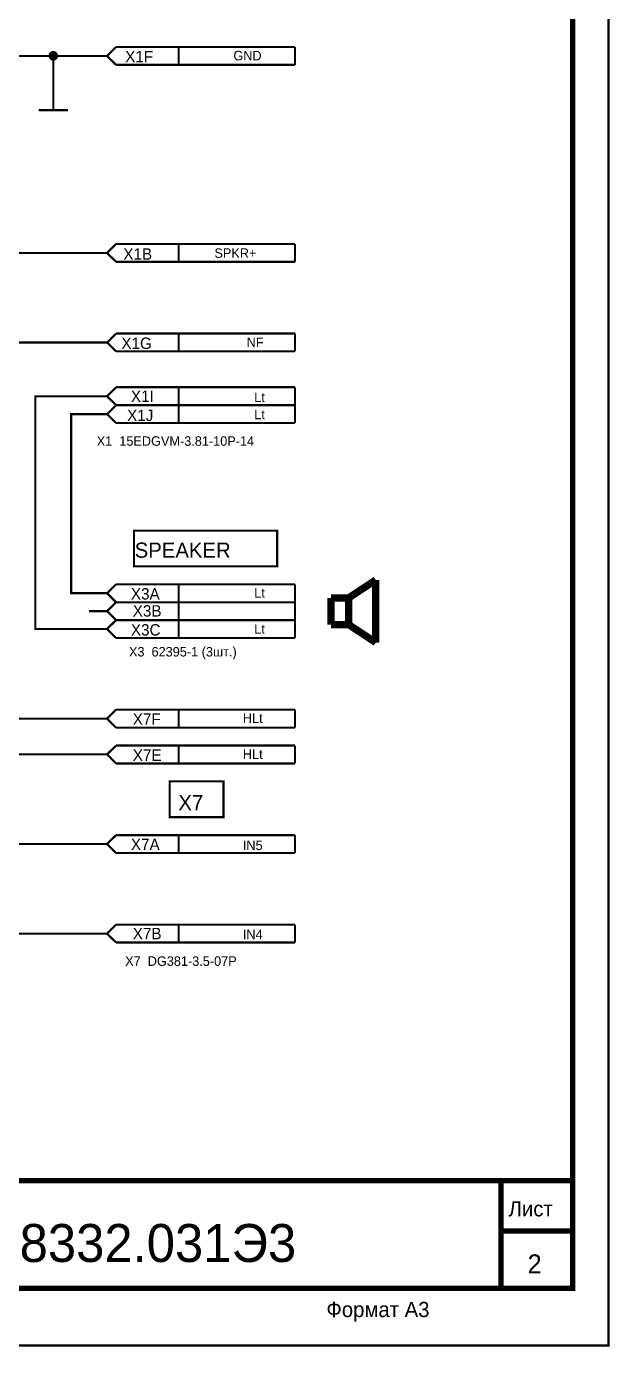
# Model space of a CAD drawing. Header units: millimetres. Extents: x 0 to 420, y 0 to 297.
# Drawn here: x 338.7 to 420.1, y -0.1 to 184.1 of the extents above; entities that cross this region are included whole.
import ezdxf

# ---------------------------------------------------------------- set-up
doc = ezdxf.new("R2010")
doc.units = ezdxf.units.MM
doc.layers.add('Sheet', color=255, linetype='Continuous')

msp = doc.modelspace()

# ---------------------------------------------------------------- linework, layer by layer
at = {"layer": 'Sheet'}
for points, const_width in [([(0.1, 297), (419.9, 297), (419.9, 0), (0.1, 0), (0.1, 297)], 0.3), ([(0.1, 297), (419.9, 297), (419.9, 0), (0.1, 0), (0.1, 297)], 0.3), ([(0.1, 297), (0.1, 0), (419.9, 0), (419.9, 297), (0.1, 297), (0.1, 297)], 0.0991), ([(0.1, 297), (0.1, 0), (419.9, 0), (419.9, 297), (0.1, 297), (0.1, 297)], 0.0991), ([(20.09, 292), (414.92, 292), (414.92, 8), (20.09, 8), (20.09, 292)], 0.749), ([(353.7, 113.74), (373.67, 113.74), (373.67, 108.74), (353.7, 108.74), (353.7, 113.74)], 0.3), ([(353.7, 113.74), (353.7, 108.74), (373.67, 108.74), (373.67, 113.74), (353.7, 113.74), (353.7, 113.74)], 0.0991), ([(358.69, 78.74), (366.18, 78.74), (366.18, 73.74), (358.69, 73.74), (358.69, 78.74)], 0.3), ([(358.69, 78.74), (358.69, 73.74), (366.18, 73.74), (366.18, 78.74), (358.69, 78.74), (358.69, 78.74)], 0.0991), ([(229.99, 23), (414.92, 23), (414.92, 8), (229.99, 8), (229.99, 23)], 0.749)]:
    msp.add_lwpolyline(points, close=True, dxfattribs=dict(at, const_width=const_width))
for points, const_width in [([(341.95, 179.99), (341.95, 180.03), (341.95, 180.04), (341.95, 180.08), (341.96, 180.09), (341.96, 180.13), (341.96, 180.14), (341.98, 180.18), (341.98, 180.19), (341.99, 180.21), (342.01, 180.24), (342.01, 180.26), (342.03, 180.28), (342.04, 180.29), (342.06, 180.33), (342.08, 180.34), (342.09, 180.36), (342.11, 180.38), (342.13, 180.39), (342.14, 180.41), (342.16, 180.43), (342.18, 180.43), (342.21, 180.44), (342.23, 180.46), (342.24, 180.48), (342.28, 180.48), (342.29, 180.49), (342.31, 180.49), (342.34, 180.49), (342.36, 180.51), (342.39, 180.51), (342.41, 180.51), (342.44, 180.51)], 0.3), ([(341.95, 179.99), (341.95, 180.03), (341.95, 180.04), (341.95, 180.08), (341.96, 180.09), (341.96, 180.13), (341.96, 180.14), (341.98, 180.18), (341.98, 180.19), (341.99, 180.21), (342.01, 180.24), (342.01, 180.26), (342.03, 180.28), (342.04, 180.29), (342.06, 180.33), (342.08, 180.34), (342.09, 180.36), (342.11, 180.38), (342.13, 180.39), (342.14, 180.41), (342.16, 180.43), (342.18, 180.43), (342.21, 180.44), (342.23, 180.46), (342.24, 180.48), (342.28, 180.48), (342.29, 180.49), (342.31, 180.49), (342.34, 180.49), (342.36, 180.51), (342.39, 180.51), (342.41, 180.51), (342.44, 180.51)], 0.3), ([(341.95, 179.99), (341.95, 180.03), (341.95, 180.04), (341.95, 180.08), (341.96, 180.09), (341.96, 180.13), (341.96, 180.14), (341.98, 180.18), (341.98, 180.19), (341.99, 180.21), (342.01, 180.24), (342.01, 180.26), (342.03, 180.28), (342.04, 180.29), (342.06, 180.33), (342.08, 180.34), (342.09, 180.36), (342.11, 180.38), (342.13, 180.39), (342.14, 180.41), (342.16, 180.43), (342.18, 180.43), (342.21, 180.44), (342.23, 180.46), (342.24, 180.48), (342.28, 180.48), (342.29, 180.49), (342.31, 180.49), (342.34, 180.49), (342.36, 180.51), (342.39, 180.51), (342.41, 180.51), (342.44, 180.51)], 0.3), ([(341.95, 179.99), (341.95, 180.03), (341.95, 180.04), (341.95, 180.08), (341.96, 180.09), (341.96, 180.13), (341.96, 180.14), (341.98, 180.18), (341.98, 180.19), (341.99, 180.21), (342.01, 180.24), (342.01, 180.26), (342.03, 180.28), (342.04, 180.29), (342.06, 180.33), (342.08, 180.34), (342.09, 180.36), (342.11, 180.38), (342.13, 180.39), (342.14, 180.41), (342.16, 180.43), (342.18, 180.43), (342.21, 180.44), (342.23, 180.46), (342.24, 180.48), (342.28, 180.48), (342.29, 180.49), (342.31, 180.49), (342.34, 180.49), (342.36, 180.51), (342.39, 180.51), (342.41, 180.51), (342.44, 180.51)], 0.3), ([(342.44, 180.51), (342.44, 180.51)], 0.3), ([(342.44, 180.51), (342.47, 180.51), (342.49, 180.51), (342.52, 180.51), (342.54, 180.49), (342.57, 180.49), (342.59, 180.49), (342.62, 180.48), (342.64, 180.48), (342.66, 180.46), (342.69, 180.44), (342.71, 180.43), (342.72, 180.43), (342.74, 180.41), (342.77, 180.39), (342.79, 180.38), (342.81, 180.36), (342.82, 180.34), (342.84, 180.33), (342.86, 180.29), (342.87, 180.28), (342.87, 180.26), (342.89, 180.24), (342.91, 180.21), (342.92, 180.19), (342.92, 180.18), (342.94, 180.14), (342.94, 180.13), (342.94, 180.09), (342.95, 180.08), (342.95, 180.04), (342.95, 180.03), (342.95, 179.99)], 0.3), ([(342.44, 180.51), (342.44, 180.51)], 0.3), ([(342.44, 180.51), (342.47, 180.51), (342.49, 180.51), (342.52, 180.51), (342.54, 180.49), (342.57, 180.49), (342.59, 180.49), (342.62, 180.48), (342.64, 180.48), (342.66, 180.46), (342.69, 180.44), (342.71, 180.43), (342.72, 180.43), (342.74, 180.41), (342.77, 180.39), (342.79, 180.38), (342.81, 180.36), (342.82, 180.34), (342.84, 180.33), (342.86, 180.29), (342.87, 180.28), (342.87, 180.26), (342.89, 180.24), (342.91, 180.21), (342.92, 180.19), (342.92, 180.18), (342.94, 180.14), (342.94, 180.13), (342.94, 180.09), (342.95, 180.08), (342.95, 180.04), (342.95, 180.03), (342.95, 179.99)], 0.3), ([(342.44, 180.51), (342.44, 180.51)], 0.3), ([(342.44, 180.51), (342.47, 180.51), (342.49, 180.51), (342.52, 180.51), (342.54, 180.49), (342.57, 180.49), (342.59, 180.49), (342.62, 180.48), (342.64, 180.48), (342.66, 180.46), (342.69, 180.44), (342.71, 180.43), (342.72, 180.43), (342.74, 180.41), (342.77, 180.39), (342.79, 180.38), (342.81, 180.36), (342.82, 180.34), (342.84, 180.33), (342.86, 180.29), (342.87, 180.28), (342.87, 180.26), (342.89, 180.24), (342.91, 180.21), (342.92, 180.19), (342.92, 180.18), (342.94, 180.14), (342.94, 180.13), (342.94, 180.09), (342.95, 180.08), (342.95, 180.04), (342.95, 180.03), (342.95, 179.99)], 0.3), ([(342.44, 180.51), (342.44, 180.51)], 0.3), ([(342.44, 180.51), (342.47, 180.51), (342.49, 180.51), (342.52, 180.51), (342.54, 180.49), (342.57, 180.49), (342.59, 180.49), (342.62, 180.48), (342.64, 180.48), (342.66, 180.46), (342.69, 180.44), (342.71, 180.43), (342.72, 180.43), (342.74, 180.41), (342.77, 180.39), (342.79, 180.38), (342.81, 180.36), (342.82, 180.34), (342.84, 180.33), (342.86, 180.29), (342.87, 180.28), (342.87, 180.26), (342.89, 180.24), (342.91, 180.21), (342.92, 180.19), (342.92, 180.18), (342.94, 180.14), (342.94, 180.13), (342.94, 180.09), (342.95, 180.08), (342.95, 180.04), (342.95, 180.03), (342.95, 179.99)], 0.3), ([(349.94, 179.99), (351.2, 181.24)], 0.3), ([(351.2, 181.24), (376.17, 181.24)], 0.3), ([(359.94, 181.24), (359.94, 178.74)], 0.3), ([(376.17, 181.24), (376.17, 178.74)], 0.3), ([(342.44, 179.99), (337.44, 179.99)], 0.3), ([(342.44, 179.48), (342.41, 179.48), (342.39, 179.48), (342.36, 179.48), (342.34, 179.5), (342.31, 179.5), (342.29, 179.5), (342.28, 179.51), (342.24, 179.51), (342.23, 179.53), (342.21, 179.55), (342.18, 179.56), (342.16, 179.56), (342.14, 179.58), (342.13, 179.6), (342.11, 179.61), (342.09, 179.63), (342.08, 179.65), (342.06, 179.66), (342.04, 179.7), (342.03, 179.71), (342.01, 179.73), (342.01, 179.75), (341.99, 179.78), (341.98, 179.8), (341.98, 179.81), (341.96, 179.85), (341.96, 179.86), (341.96, 179.9), (341.95, 179.91), (341.95, 179.95), (341.95, 179.96), (341.95, 179.99)], 0.3), ([(341.95, 179.99), (341.95, 179.99)], 0.3), ([(342.44, 179.48), (342.41, 179.48), (342.39, 179.48), (342.36, 179.48), (342.34, 179.5), (342.31, 179.5), (342.29, 179.5), (342.28, 179.51), (342.24, 179.51), (342.23, 179.53), (342.21, 179.55), (342.18, 179.56), (342.16, 179.56), (342.14, 179.58), (342.13, 179.6), (342.11, 179.61), (342.09, 179.63), (342.08, 179.65), (342.06, 179.66), (342.04, 179.7), (342.03, 179.71), (342.01, 179.73), (342.01, 179.75), (341.99, 179.78), (341.98, 179.8), (341.98, 179.81), (341.96, 179.85), (341.96, 179.86), (341.96, 179.9), (341.95, 179.91), (341.95, 179.95), (341.95, 179.96), (341.95, 179.99)], 0.3), ([(341.95, 179.99), (341.95, 179.99)], 0.3), ([(342.44, 179.48), (342.41, 179.48), (342.39, 179.48), (342.36, 179.48), (342.34, 179.5), (342.31, 179.5), (342.29, 179.5), (342.28, 179.51), (342.24, 179.51), (342.23, 179.53), (342.21, 179.55), (342.18, 179.56), (342.16, 179.56), (342.14, 179.58), (342.13, 179.6), (342.11, 179.61), (342.09, 179.63), (342.08, 179.65), (342.06, 179.66), (342.04, 179.7), (342.03, 179.71), (342.01, 179.73), (342.01, 179.75), (341.99, 179.78), (341.98, 179.8), (341.98, 179.81), (341.96, 179.85), (341.96, 179.86), (341.96, 179.9), (341.95, 179.91), (341.95, 179.95), (341.95, 179.96), (341.95, 179.99)], 0.3), ([(341.95, 179.99), (341.95, 179.99)], 0.3), ([(342.44, 179.48), (342.41, 179.48), (342.39, 179.48), (342.36, 179.48), (342.34, 179.5), (342.31, 179.5), (342.29, 179.5), (342.28, 179.51), (342.24, 179.51), (342.23, 179.53), (342.21, 179.55), (342.18, 179.56), (342.16, 179.56), (342.14, 179.58), (342.13, 179.6), (342.11, 179.61), (342.09, 179.63), (342.08, 179.65), (342.06, 179.66), (342.04, 179.7), (342.03, 179.71), (342.01, 179.73), (342.01, 179.75), (341.99, 179.78), (341.98, 179.8), (341.98, 179.81), (341.96, 179.85), (341.96, 179.86), (341.96, 179.9), (341.95, 179.91), (341.95, 179.95), (341.95, 179.96), (341.95, 179.99)], 0.3), ([(341.95, 179.99), (341.95, 179.99)], 0.3), ([(341.95, 179.99), (341.95, 180.03), (341.95, 180.04), (341.95, 180.08), (341.96, 180.09), (341.96, 180.13), (341.96, 180.14), (341.98, 180.18), (341.98, 180.19), (341.99, 180.21), (342.01, 180.24), (342.01, 180.26), (342.03, 180.28), (342.04, 180.29), (342.06, 180.33), (342.08, 180.34), (342.09, 180.36), (342.11, 180.38), (342.13, 180.39), (342.14, 180.41), (342.16, 180.43), (342.18, 180.43), (342.21, 180.44), (342.23, 180.46), (342.24, 180.48), (342.28, 180.48), (342.29, 180.49), (342.31, 180.49), (342.34, 180.49), (342.36, 180.51), (342.39, 180.51), (342.41, 180.51), (342.44, 180.51)], 0.0991), ([(341.95, 179.99), (341.95, 180.03), (341.95, 180.04), (341.95, 180.08), (341.96, 180.09), (341.96, 180.13), (341.96, 180.14), (341.98, 180.18), (341.98, 180.19), (341.99, 180.21), (342.01, 180.24), (342.01, 180.26), (342.03, 180.28), (342.04, 180.29), (342.06, 180.33), (342.08, 180.34), (342.09, 180.36), (342.11, 180.38), (342.13, 180.39), (342.14, 180.41), (342.16, 180.43), (342.18, 180.43), (342.21, 180.44), (342.23, 180.46), (342.24, 180.48), (342.28, 180.48), (342.29, 180.49), (342.31, 180.49), (342.34, 180.49), (342.36, 180.51), (342.39, 180.51), (342.41, 180.51), (342.44, 180.51)], 0.0991), ([(341.95, 179.99), (341.95, 180.03), (341.95, 180.04), (341.95, 180.08), (341.96, 180.09), (341.96, 180.13), (341.96, 180.14), (341.98, 180.18), (341.98, 180.19), (341.99, 180.21), (342.01, 180.24), (342.01, 180.26), (342.03, 180.28), (342.04, 180.29), (342.06, 180.33), (342.08, 180.34), (342.09, 180.36), (342.11, 180.38), (342.13, 180.39), (342.14, 180.41), (342.16, 180.43), (342.18, 180.43), (342.21, 180.44), (342.23, 180.46), (342.24, 180.48), (342.28, 180.48), (342.29, 180.49), (342.31, 180.49), (342.34, 180.49), (342.36, 180.51), (342.39, 180.51), (342.41, 180.51), (342.44, 180.51)], 0.0991), ([(341.95, 179.99), (341.95, 180.03), (341.95, 180.04), (341.95, 180.08), (341.96, 180.09), (341.96, 180.13), (341.96, 180.14), (341.98, 180.18), (341.98, 180.19), (341.99, 180.21), (342.01, 180.24), (342.01, 180.26), (342.03, 180.28), (342.04, 180.29), (342.06, 180.33), (342.08, 180.34), (342.09, 180.36), (342.11, 180.38), (342.13, 180.39), (342.14, 180.41), (342.16, 180.43), (342.18, 180.43), (342.21, 180.44), (342.23, 180.46), (342.24, 180.48), (342.28, 180.48), (342.29, 180.49), (342.31, 180.49), (342.34, 180.49), (342.36, 180.51), (342.39, 180.51), (342.41, 180.51), (342.44, 180.51)], 0.0991), ([(342.44, 179.48), (342.41, 179.48), (342.39, 179.48), (342.36, 179.48), (342.34, 179.5), (342.31, 179.5), (342.29, 179.5), (342.28, 179.51), (342.24, 179.51), (342.23, 179.53), (342.21, 179.55), (342.18, 179.56), (342.16, 179.56), (342.14, 179.58), (342.13, 179.6), (342.11, 179.61), (342.09, 179.63), (342.08, 179.65), (342.06, 179.66), (342.04, 179.7), (342.03, 179.71), (342.01, 179.73), (342.01, 179.75), (341.99, 179.78), (341.98, 179.8), (341.98, 179.81), (341.96, 179.85), (341.96, 179.86), (341.96, 179.9), (341.95, 179.91), (341.95, 179.95), (341.95, 179.96), (341.95, 179.99)], 0.0991), ([(341.95, 179.99), (341.95, 179.99)], 0.0991), ([(342.44, 179.48), (342.41, 179.48), (342.39, 179.48), (342.36, 179.48), (342.34, 179.5), (342.31, 179.5), (342.29, 179.5), (342.28, 179.51), (342.24, 179.51), (342.23, 179.53), (342.21, 179.55), (342.18, 179.56), (342.16, 179.56), (342.14, 179.58), (342.13, 179.6), (342.11, 179.61), (342.09, 179.63), (342.08, 179.65), (342.06, 179.66), (342.04, 179.7), (342.03, 179.71), (342.01, 179.73), (342.01, 179.75), (341.99, 179.78), (341.98, 179.8), (341.98, 179.81), (341.96, 179.85), (341.96, 179.86), (341.96, 179.9), (341.95, 179.91), (341.95, 179.95), (341.95, 179.96), (341.95, 179.99)], 0.0991), ([(341.95, 179.99), (341.95, 179.99)], 0.0991), ([(342.44, 179.48), (342.41, 179.48), (342.39, 179.48), (342.36, 179.48), (342.34, 179.5), (342.31, 179.5), (342.29, 179.5), (342.28, 179.51), (342.24, 179.51), (342.23, 179.53), (342.21, 179.55), (342.18, 179.56), (342.16, 179.56), (342.14, 179.58), (342.13, 179.6), (342.11, 179.61), (342.09, 179.63), (342.08, 179.65), (342.06, 179.66), (342.04, 179.7), (342.03, 179.71), (342.01, 179.73), (342.01, 179.75), (341.99, 179.78), (341.98, 179.8), (341.98, 179.81), (341.96, 179.85), (341.96, 179.86), (341.96, 179.9), (341.95, 179.91), (341.95, 179.95), (341.95, 179.96), (341.95, 179.99)], 0.0991), ([(341.95, 179.99), (341.95, 179.99)], 0.0991), ([(342.44, 179.48), (342.41, 179.48), (342.39, 179.48), (342.36, 179.48), (342.34, 179.5), (342.31, 179.5), (342.29, 179.5), (342.28, 179.51), (342.24, 179.51), (342.23, 179.53), (342.21, 179.55), (342.18, 179.56), (342.16, 179.56), (342.14, 179.58), (342.13, 179.6), (342.11, 179.61), (342.09, 179.63), (342.08, 179.65), (342.06, 179.66), (342.04, 179.7), (342.03, 179.71), (342.01, 179.73), (342.01, 179.75), (341.99, 179.78), (341.98, 179.8), (341.98, 179.81), (341.96, 179.85), (341.96, 179.86), (341.96, 179.9), (341.95, 179.91), (341.95, 179.95), (341.95, 179.96), (341.95, 179.99)], 0.0991), ([(341.95, 179.99), (341.95, 179.99)], 0.0991), ([(347.44, 179.99), (342.44, 179.99), (342.44, 177.49)], 0.3), ([(342.95, 179.99), (342.95, 179.96), (342.95, 179.95), (342.95, 179.91), (342.94, 179.9), (342.94, 179.86), (342.94, 179.85), (342.92, 179.81), (342.92, 179.8), (342.91, 179.78), (342.89, 179.75), (342.87, 179.73), (342.87, 179.71), (342.86, 179.7), (342.84, 179.66), (342.82, 179.65), (342.81, 179.63), (342.79, 179.61), (342.77, 179.6), (342.74, 179.58), (342.72, 179.56), (342.71, 179.56), (342.69, 179.55), (342.66, 179.53), (342.64, 179.51), (342.62, 179.51), (342.59, 179.5), (342.57, 179.5), (342.54, 179.5), (342.52, 179.48), (342.49, 179.48), (342.47, 179.48), (342.44, 179.48)], 0.3), ([(342.95, 179.99), (342.95, 179.96), (342.95, 179.95), (342.95, 179.91), (342.94, 179.9), (342.94, 179.86), (342.94, 179.85), (342.92, 179.81), (342.92, 179.8), (342.91, 179.78), (342.89, 179.75), (342.87, 179.73), (342.87, 179.71), (342.86, 179.7), (342.84, 179.66), (342.82, 179.65), (342.81, 179.63), (342.79, 179.61), (342.77, 179.6), (342.74, 179.58), (342.72, 179.56), (342.71, 179.56), (342.69, 179.55), (342.66, 179.53), (342.64, 179.51), (342.62, 179.51), (342.59, 179.5), (342.57, 179.5), (342.54, 179.5), (342.52, 179.48), (342.49, 179.48), (342.47, 179.48), (342.44, 179.48)], 0.3), ([(342.95, 179.99), (342.95, 179.96), (342.95, 179.95), (342.95, 179.91), (342.94, 179.9), (342.94, 179.86), (342.94, 179.85), (342.92, 179.81), (342.92, 179.8), (342.91, 179.78), (342.89, 179.75), (342.87, 179.73), (342.87, 179.71), (342.86, 179.7), (342.84, 179.66), (342.82, 179.65), (342.81, 179.63), (342.79, 179.61), (342.77, 179.6), (342.74, 179.58), (342.72, 179.56), (342.71, 179.56), (342.69, 179.55), (342.66, 179.53), (342.64, 179.51), (342.62, 179.51), (342.59, 179.5), (342.57, 179.5), (342.54, 179.5), (342.52, 179.48), (342.49, 179.48), (342.47, 179.48), (342.44, 179.48)], 0.3), ([(342.95, 179.99), (342.95, 179.96), (342.95, 179.95), (342.95, 179.91), (342.94, 179.9), (342.94, 179.86), (342.94, 179.85), (342.92, 179.81), (342.92, 179.8), (342.91, 179.78), (342.89, 179.75), (342.87, 179.73), (342.87, 179.71), (342.86, 179.7), (342.84, 179.66), (342.82, 179.65), (342.81, 179.63), (342.79, 179.61), (342.77, 179.6), (342.74, 179.58), (342.72, 179.56), (342.71, 179.56), (342.69, 179.55), (342.66, 179.53), (342.64, 179.51), (342.62, 179.51), (342.59, 179.5), (342.57, 179.5), (342.54, 179.5), (342.52, 179.48), (342.49, 179.48), (342.47, 179.48), (342.44, 179.48)], 0.3), ([(342.44, 180.51), (342.44, 180.51)], 0.0991), ([(342.44, 180.51), (342.47, 180.51), (342.49, 180.51), (342.52, 180.51), (342.54, 180.49), (342.57, 180.49), (342.59, 180.49), (342.62, 180.48), (342.64, 180.48), (342.66, 180.46), (342.69, 180.44), (342.71, 180.43), (342.72, 180.43), (342.74, 180.41), (342.77, 180.39), (342.79, 180.38), (342.81, 180.36), (342.82, 180.34), (342.84, 180.33), (342.86, 180.29), (342.87, 180.28), (342.87, 180.26), (342.89, 180.24), (342.91, 180.21), (342.92, 180.19), (342.92, 180.18), (342.94, 180.14), (342.94, 180.13), (342.94, 180.09), (342.95, 180.08), (342.95, 180.04), (342.95, 180.03), (342.95, 179.99)], 0.0991), ([(342.44, 180.51), (342.44, 180.51)], 0.0991), ([(342.44, 180.51), (342.47, 180.51), (342.49, 180.51), (342.52, 180.51), (342.54, 180.49), (342.57, 180.49), (342.59, 180.49), (342.62, 180.48), (342.64, 180.48), (342.66, 180.46), (342.69, 180.44), (342.71, 180.43), (342.72, 180.43), (342.74, 180.41), (342.77, 180.39), (342.79, 180.38), (342.81, 180.36), (342.82, 180.34), (342.84, 180.33), (342.86, 180.29), (342.87, 180.28), (342.87, 180.26), (342.89, 180.24), (342.91, 180.21), (342.92, 180.19), (342.92, 180.18), (342.94, 180.14), (342.94, 180.13), (342.94, 180.09), (342.95, 180.08), (342.95, 180.04), (342.95, 180.03), (342.95, 179.99)], 0.0991), ([(342.44, 180.51), (342.44, 180.51)], 0.0991), ([(342.44, 180.51), (342.47, 180.51), (342.49, 180.51), (342.52, 180.51), (342.54, 180.49), (342.57, 180.49), (342.59, 180.49), (342.62, 180.48), (342.64, 180.48), (342.66, 180.46), (342.69, 180.44), (342.71, 180.43), (342.72, 180.43), (342.74, 180.41), (342.77, 180.39), (342.79, 180.38), (342.81, 180.36), (342.82, 180.34), (342.84, 180.33), (342.86, 180.29), (342.87, 180.28), (342.87, 180.26), (342.89, 180.24), (342.91, 180.21), (342.92, 180.19), (342.92, 180.18), (342.94, 180.14), (342.94, 180.13), (342.94, 180.09), (342.95, 180.08), (342.95, 180.04), (342.95, 180.03), (342.95, 179.99)], 0.0991), ([(342.44, 180.51), (342.44, 180.51)], 0.0991), ([(342.44, 180.51), (342.47, 180.51), (342.49, 180.51), (342.52, 180.51), (342.54, 180.49), (342.57, 180.49), (342.59, 180.49), (342.62, 180.48), (342.64, 180.48), (342.66, 180.46), (342.69, 180.44), (342.71, 180.43), (342.72, 180.43), (342.74, 180.41), (342.77, 180.39), (342.79, 180.38), (342.81, 180.36), (342.82, 180.34), (342.84, 180.33), (342.86, 180.29), (342.87, 180.28), (342.87, 180.26), (342.89, 180.24), (342.91, 180.21), (342.92, 180.19), (342.92, 180.18), (342.94, 180.14), (342.94, 180.13), (342.94, 180.09), (342.95, 180.08), (342.95, 180.04), (342.95, 180.03), (342.95, 179.99)], 0.0991), ([(342.95, 179.99), (342.95, 179.96), (342.95, 179.95), (342.95, 179.91), (342.94, 179.9), (342.94, 179.86), (342.94, 179.85), (342.92, 179.81), (342.92, 179.8), (342.91, 179.78), (342.89, 179.75), (342.87, 179.73), (342.87, 179.71), (342.86, 179.7), (342.84, 179.66), (342.82, 179.65), (342.81, 179.63), (342.79, 179.61), (342.77, 179.6), (342.74, 179.58), (342.72, 179.56), (342.71, 179.56), (342.69, 179.55), (342.66, 179.53), (342.64, 179.51), (342.62, 179.51), (342.59, 179.5), (342.57, 179.5), (342.54, 179.5), (342.52, 179.48), (342.49, 179.48), (342.47, 179.48), (342.44, 179.48)], 0.0991), ([(342.95, 179.99), (342.95, 179.96), (342.95, 179.95), (342.95, 179.91), (342.94, 179.9), (342.94, 179.86), (342.94, 179.85), (342.92, 179.81), (342.92, 179.8), (342.91, 179.78), (342.89, 179.75), (342.87, 179.73), (342.87, 179.71), (342.86, 179.7), (342.84, 179.66), (342.82, 179.65), (342.81, 179.63), (342.79, 179.61), (342.77, 179.6), (342.74, 179.58), (342.72, 179.56), (342.71, 179.56), (342.69, 179.55), (342.66, 179.53), (342.64, 179.51), (342.62, 179.51), (342.59, 179.5), (342.57, 179.5), (342.54, 179.5), (342.52, 179.48), (342.49, 179.48), (342.47, 179.48), (342.44, 179.48)], 0.0991), ([(342.95, 179.99), (342.95, 179.96), (342.95, 179.95), (342.95, 179.91), (342.94, 179.9), (342.94, 179.86), (342.94, 179.85), (342.92, 179.81), (342.92, 179.8), (342.91, 179.78), (342.89, 179.75), (342.87, 179.73), (342.87, 179.71), (342.86, 179.7), (342.84, 179.66), (342.82, 179.65), (342.81, 179.63), (342.79, 179.61), (342.77, 179.6), (342.74, 179.58), (342.72, 179.56), (342.71, 179.56), (342.69, 179.55), (342.66, 179.53), (342.64, 179.51), (342.62, 179.51), (342.59, 179.5), (342.57, 179.5), (342.54, 179.5), (342.52, 179.48), (342.49, 179.48), (342.47, 179.48), (342.44, 179.48)], 0.0991), ([(342.95, 179.99), (342.95, 179.96), (342.95, 179.95), (342.95, 179.91), (342.94, 179.9), (342.94, 179.86), (342.94, 179.85), (342.92, 179.81), (342.92, 179.8), (342.91, 179.78), (342.89, 179.75), (342.87, 179.73), (342.87, 179.71), (342.86, 179.7), (342.84, 179.66), (342.82, 179.65), (342.81, 179.63), (342.79, 179.61), (342.77, 179.6), (342.74, 179.58), (342.72, 179.56), (342.71, 179.56), (342.69, 179.55), (342.66, 179.53), (342.64, 179.51), (342.62, 179.51), (342.59, 179.5), (342.57, 179.5), (342.54, 179.5), (342.52, 179.48), (342.49, 179.48), (342.47, 179.48), (342.44, 179.48)], 0.0991), ([(342.95, 179.99), (342.95, 179.99), (342.95, 179.99), (342.95, 179.99), (342.95, 179.99), (342.95, 179.99), (342.95, 179.99), (342.95, 179.99), (342.95, 179.99), (342.95, 179.99), (342.95, 179.99), (342.95, 179.99), (342.95, 179.99), (342.95, 179.99), (342.95, 179.99), (342.95, 179.99), (342.95, 179.99), (342.95, 179.99), (342.95, 179.99), (342.95, 179.99), (342.95, 179.99), (342.95, 179.99), (342.95, 179.99), (342.95, 179.99), (342.95, 179.99), (342.95, 179.99), (342.95, 179.99), (342.95, 179.99), (342.95, 179.99), (342.95, 179.99), (342.95, 179.99), (342.95, 179.99), (342.95, 179.99)], 0.3), ([(342.95, 179.99), (342.95, 179.99)], 0.3), ([(342.95, 179.99), (342.95, 179.99), (342.95, 179.99), (342.95, 179.99), (342.95, 179.99), (342.95, 179.99), (342.95, 179.99), (342.95, 179.99), (342.95, 179.99), (342.95, 179.99), (342.95, 179.99), (342.95, 179.99), (342.95, 179.99), (342.95, 179.99), (342.95, 179.99), (342.95, 179.99), (342.95, 179.99), (342.95, 179.99), (342.95, 179.99), (342.95, 179.99), (342.95, 179.99), (342.95, 179.99), (342.95, 179.99), (342.95, 179.99), (342.95, 179.99), (342.95, 179.99), (342.95, 179.99), (342.95, 179.99), (342.95, 179.99), (342.95, 179.99), (342.95, 179.99), (342.95, 179.99), (342.95, 179.99)], 0.3), ([(342.95, 179.99), (342.95, 179.99)], 0.3), ([(342.95, 179.99), (342.95, 179.99), (342.95, 179.99), (342.95, 179.99), (342.95, 179.99), (342.95, 179.99), (342.95, 179.99), (342.95, 179.99), (342.95, 179.99), (342.95, 179.99), (342.95, 179.99), (342.95, 179.99), (342.95, 179.99), (342.95, 179.99), (342.95, 179.99), (342.95, 179.99), (342.95, 179.99), (342.95, 179.99), (342.95, 179.99), (342.95, 179.99), (342.95, 179.99), (342.95, 179.99), (342.95, 179.99), (342.95, 179.99), (342.95, 179.99), (342.95, 179.99), (342.95, 179.99), (342.95, 179.99), (342.95, 179.99), (342.95, 179.99), (342.95, 179.99), (342.95, 179.99), (342.95, 179.99)], 0.3), ([(342.95, 179.99), (342.95, 179.99)], 0.3), ([(342.95, 179.99), (342.95, 179.99), (342.95, 179.99), (342.95, 179.99), (342.95, 179.99), (342.95, 179.99), (342.95, 179.99), (342.95, 179.99), (342.95, 179.99), (342.95, 179.99), (342.95, 179.99), (342.95, 179.99), (342.95, 179.99), (342.95, 179.99), (342.95, 179.99), (342.95, 179.99), (342.95, 179.99), (342.95, 179.99), (342.95, 179.99), (342.95, 179.99), (342.95, 179.99), (342.95, 179.99), (342.95, 179.99), (342.95, 179.99), (342.95, 179.99), (342.95, 179.99), (342.95, 179.99), (342.95, 179.99), (342.95, 179.99), (342.95, 179.99), (342.95, 179.99), (342.95, 179.99), (342.95, 179.99)], 0.3), ([(342.95, 179.99), (342.95, 179.99)], 0.3), ([(342.95, 179.99), (342.95, 179.99), (342.95, 179.99), (342.95, 179.99), (342.95, 179.99), (342.95, 179.99), (342.95, 179.99), (342.95, 179.99), (342.95, 179.99), (342.95, 179.99), (342.95, 179.99), (342.95, 179.99), (342.95, 179.99), (342.95, 179.99), (342.95, 179.99), (342.95, 179.99), (342.95, 179.99), (342.95, 179.99), (342.95, 179.99), (342.95, 179.99), (342.95, 179.99), (342.95, 179.99), (342.95, 179.99), (342.95, 179.99), (342.95, 179.99), (342.95, 179.99), (342.95, 179.99), (342.95, 179.99), (342.95, 179.99), (342.95, 179.99), (342.95, 179.99), (342.95, 179.99), (342.95, 179.99)], 0.0991), ([(342.95, 179.99), (342.95, 179.99)], 0.0991), ([(342.95, 179.99), (342.95, 179.99), (342.95, 179.99), (342.95, 179.99), (342.95, 179.99), (342.95, 179.99), (342.95, 179.99), (342.95, 179.99), (342.95, 179.99), (342.95, 179.99), (342.95, 179.99), (342.95, 179.99), (342.95, 179.99), (342.95, 179.99), (342.95, 179.99), (342.95, 179.99), (342.95, 179.99), (342.95, 179.99), (342.95, 179.99), (342.95, 179.99), (342.95, 179.99), (342.95, 179.99), (342.95, 179.99), (342.95, 179.99), (342.95, 179.99), (342.95, 179.99), (342.95, 179.99), (342.95, 179.99), (342.95, 179.99), (342.95, 179.99), (342.95, 179.99), (342.95, 179.99), (342.95, 179.99)], 0.0991), ([(342.95, 179.99), (342.95, 179.99)], 0.0991), ([(342.95, 179.99), (342.95, 179.99), (342.95, 179.99), (342.95, 179.99), (342.95, 179.99), (342.95, 179.99), (342.95, 179.99), (342.95, 179.99), (342.95, 179.99), (342.95, 179.99), (342.95, 179.99), (342.95, 179.99), (342.95, 179.99), (342.95, 179.99), (342.95, 179.99), (342.95, 179.99), (342.95, 179.99), (342.95, 179.99), (342.95, 179.99), (342.95, 179.99), (342.95, 179.99), (342.95, 179.99), (342.95, 179.99), (342.95, 179.99), (342.95, 179.99), (342.95, 179.99), (342.95, 179.99), (342.95, 179.99), (342.95, 179.99), (342.95, 179.99), (342.95, 179.99), (342.95, 179.99), (342.95, 179.99)], 0.0991), ([(342.95, 179.99), (342.95, 179.99)], 0.0991), ([(342.95, 179.99), (342.95, 179.99), (342.95, 179.99), (342.95, 179.99), (342.95, 179.99), (342.95, 179.99), (342.95, 179.99), (342.95, 179.99), (342.95, 179.99), (342.95, 179.99), (342.95, 179.99), (342.95, 179.99), (342.95, 179.99), (342.95, 179.99), (342.95, 179.99), (342.95, 179.99), (342.95, 179.99), (342.95, 179.99), (342.95, 179.99), (342.95, 179.99), (342.95, 179.99), (342.95, 179.99), (342.95, 179.99), (342.95, 179.99), (342.95, 179.99), (342.95, 179.99), (342.95, 179.99), (342.95, 179.99), (342.95, 179.99), (342.95, 179.99), (342.95, 179.99), (342.95, 179.99), (342.95, 179.99)], 0.0991), ([(342.95, 179.99), (342.95, 179.99)], 0.0991), ([(349.94, 179.99), (347.44, 179.99)], 0.3), ([(351.2, 178.74), (349.94, 179.99)], 0.3), ([(376.17, 178.74), (351.2, 178.74)], 0.3), ([(342.44, 177.49), (342.44, 172.41)], 0.3), ([(340.42, 172.41), (344.48, 172.41)], 0.3), ([(349.94, 152.49), (351.2, 153.75)], 0.3), ([(351.2, 153.75), (376.17, 153.75)], 0.3), ([(359.94, 153.75), (359.94, 151.25)], 0.3), ([(376.17, 153.75), (376.17, 151.25)], 0.3), ([(292.47, 152.49), (347.44, 152.49)], 0.3), ([(349.94, 152.49), (347.44, 152.49)], 0.3), ([(351.2, 151.25), (349.94, 152.49)], 0.3), ([(376.17, 151.25), (351.2, 151.25)], 0.3), ([(337.44, 139.99), (339.94, 139.99)], 0.3), ([(339.94, 139.99), (347.44, 139.99)], 0.3), ([(349.94, 139.99), (347.44, 139.99)], 0.3), ([(349.94, 139.99), (351.2, 141.25)], 0.3), ([(351.2, 138.75), (349.94, 139.99)], 0.3), ([(351.2, 141.25), (376.17, 141.25)], 0.3), ([(359.94, 141.25), (359.94, 138.75)], 0.3), ([(376.17, 141.25), (376.17, 138.75)], 0.3), ([(376.17, 138.75), (351.2, 138.75)], 0.3), ([(349.94, 132.49), (351.2, 133.75)], 0.3), ([(351.2, 133.75), (376.17, 133.75)], 0.3), ([(359.94, 133.75), (359.94, 131.25)], 0.3), ([(376.17, 133.75), (376.17, 131.25)], 0.3), ([(347.44, 100), (339.94, 100), (339.94, 132.49), (347.44, 132.49)], 0.3), ([(349.94, 132.49), (347.44, 132.49)], 0.3), ([(351.2, 131.25), (349.94, 132.49)], 0.3), ([(349.94, 129.99), (351.2, 131.25)], 0.3), ([(351.2, 131.25), (376.17, 131.25)], 0.3), ([(376.17, 131.25), (351.2, 131.25)], 0.3), ([(359.94, 131.25), (359.94, 128.75)], 0.3), ([(376.17, 131.25), (376.17, 128.75)], 0.3), ([(347.44, 129.99), (344.94, 129.99), (344.94, 105), (347.44, 105)], 0.3), ([(349.94, 129.99), (347.44, 129.99)], 0.3), ([(351.2, 128.75), (349.94, 129.99)], 0.3), ([(376.17, 128.75), (351.2, 128.75)], 0.3), ([(383.67, 104.35), (387.43, 106.85)], 1.02), ([(387.43, 106.85), (387.43, 98.11)], 1.02), ([(349.94, 105), (347.44, 105)], 0.3), ([(349.94, 105), (351.2, 106.24)], 0.3), ([(351.2, 103.74), (349.94, 105)], 0.3), ([(351.2, 106.24), (376.17, 106.24)], 0.3), ([(359.94, 106.24), (359.94, 103.74)], 0.3), ([(376.17, 106.24), (376.17, 103.74)], 0.3), ([(349.94, 102.5), (351.2, 103.74)], 0.3), ([(376.17, 103.74), (351.2, 103.74)], 0.3), ([(351.2, 103.74), (376.17, 103.74)], 0.3), ([(359.94, 103.74), (359.94, 101.24)], 0.3), ([(376.17, 103.74), (376.17, 101.24)], 0.3), ([(383.67, 104.35), (381.17, 104.35)], 1.02), ([(381.17, 104.35), (381.17, 100.61)], 1.02), ([(383.67, 100.61), (383.67, 104.35)], 1.02), ([(349.94, 102.5), (347.44, 102.5)], 0.3), ([(351.2, 101.24), (349.94, 102.5)], 0.3), ([(349.94, 100), (351.2, 101.24)], 0.3), ([(376.17, 101.24), (351.2, 101.24)], 0.3), ([(351.2, 101.24), (376.17, 101.24)], 0.3), ([(359.94, 101.24), (359.94, 98.74)], 0.3), ([(376.17, 101.24), (376.17, 98.74)], 0.3), ([(349.94, 100), (347.44, 100)], 0.3), ([(351.2, 98.74), (349.94, 100)], 0.3), ([(381.17, 100.61), (383.67, 100.61)], 1.02), ([(387.43, 98.11), (383.67, 100.61)], 1.02), ([(376.17, 98.74), (351.2, 98.74)], 0.3), ([(349.94, 87.5), (351.2, 88.74)], 0.3), ([(351.2, 88.74), (376.17, 88.74)], 0.3), ([(359.94, 88.74), (359.94, 86.24)], 0.3), ([(376.17, 88.74), (376.17, 86.24)], 0.3), ([(287.48, 87.5), (347.44, 87.5)], 0.3), ([(349.94, 87.5), (347.44, 87.5)], 0.3), ([(351.2, 86.24), (349.94, 87.5)], 0.3), ([(376.17, 86.24), (351.2, 86.24)], 0.3), ([(349.94, 82.5), (351.2, 83.74)], 0.3), ([(351.2, 83.74), (376.17, 83.74)], 0.3), ([(359.94, 83.74), (359.94, 81.24)], 0.3), ([(376.17, 83.74), (376.17, 81.24)], 0.3), ([(232.49, 82.5), (347.44, 82.5)], 0.3), ([(349.94, 82.5), (347.44, 82.5)], 0.3), ([(351.2, 81.24), (349.94, 82.5)], 0.3), ([(376.17, 81.24), (351.2, 81.24)], 0.3), ([(347.44, 69.99), (165.03, 69.99)], 0.3), ([(349.94, 69.99), (347.44, 69.99)], 0.3), ([(349.94, 69.99), (351.2, 71.24)], 0.3), ([(351.2, 68.74), (349.94, 69.99)], 0.3), ([(351.2, 71.24), (376.17, 71.24)], 0.3), ([(359.94, 71.24), (359.94, 68.74)], 0.3), ([(376.17, 71.24), (376.17, 68.74)], 0.3), ([(376.17, 68.74), (351.2, 68.74)], 0.3), ([(347.44, 57.49), (165.03, 57.49)], 0.3), ([(349.94, 57.49), (347.44, 57.49)], 0.3), ([(349.94, 57.49), (351.2, 58.73)], 0.3), ([(351.2, 56.25), (349.94, 57.49)], 0.3), ([(351.2, 58.73), (376.17, 58.73)], 0.3), ([(359.94, 58.73), (359.94, 56.25)], 0.3), ([(376.17, 58.73), (376.17, 56.25)], 0.3), ([(376.17, 56.25), (351.2, 56.25)], 0.3), ([(404.92, 23), (404.92, 8)], 0.749), ([(404.92, 16), (414.92, 16)], 0.749)]:
    msp.add_lwpolyline(points, dxfattribs=dict(at, const_width=const_width))
at = {"layer": 'Sheet', "const_width": 0.508}
msp.add_lwpolyline([(342.25, 180, 1), (342.75, 180, 1)], format="xyb", close=True, dxfattribs=at)

# ---------------------------------------------------------------- texts
at = {"layer": 'Sheet'}
for s, height, p in [('X1F', 1.59, (352.47, 179.1)), ('GND', 1.325, (367.57, 179.37)), ('X1B', 1.59, (352.21, 151.55)), ('SPKR+', 1.325, (364.92, 151.81)), ('X1G', 1.59, (351.94, 139.09)), ('NF', 1.325, (369.42, 139.36)), ('X1I', 1.59, (353.27, 131.68)), ('Lt', 1.325, (370.48, 131.68)), ('X1J', 1.59, (352.74, 129.03)), ('Lt', 1.325, (370.48, 129.29)), ('X1  15EDGVM-3.81-10P-14', 1.3247, (348.5, 125.58)), ('SPEAKER', 2.12, (353.8, 109.95)), ('X3A', 1.59, (353.27, 104.12)), ('Lt', 1.325, (370.48, 104.39)), ('X3B', 1.59, (353.53, 101.74)), ('X3C', 1.59, (353.27, 99.09)), ('Lt', 1.325, (370.48, 99.35)), ('X3  62395-1 (3шт.)', 1.3247, (353, 96.17)), ('X7F', 1.59, (353.53, 86.64)), ('HLt', 1.325, (368.89, 86.9)), ('X7E', 1.59, (353.53, 81.6)), ('HLt', 1.325, (368.89, 81.87)), ('X7', 2.12, (359.89, 74.71)), ('X7A', 1.59, (353.27, 69.15)), ('IN5', 1.325, (368.89, 69.15)), ('X7B', 1.59, (353.53, 56.7)), ('IN4', 1.325, (368.89, 56.7)), ('X7  DG381-3.5-07P', 1.3247, (352.47, 52.99)), ('Лист', 2.12, (405.96, 18.02)), ('ГРЛМ.468332.031Э3', 5.2988, (308.78, 11.66)), ('2', 2.65, (408.61, 10.07)), ('Формат А3', 2.12, (380.54, 3.97))]:
    msp.add_text(s, height=height, dxfattribs=at).set_placement(p)

doc.saveas('drawing.dxf')
